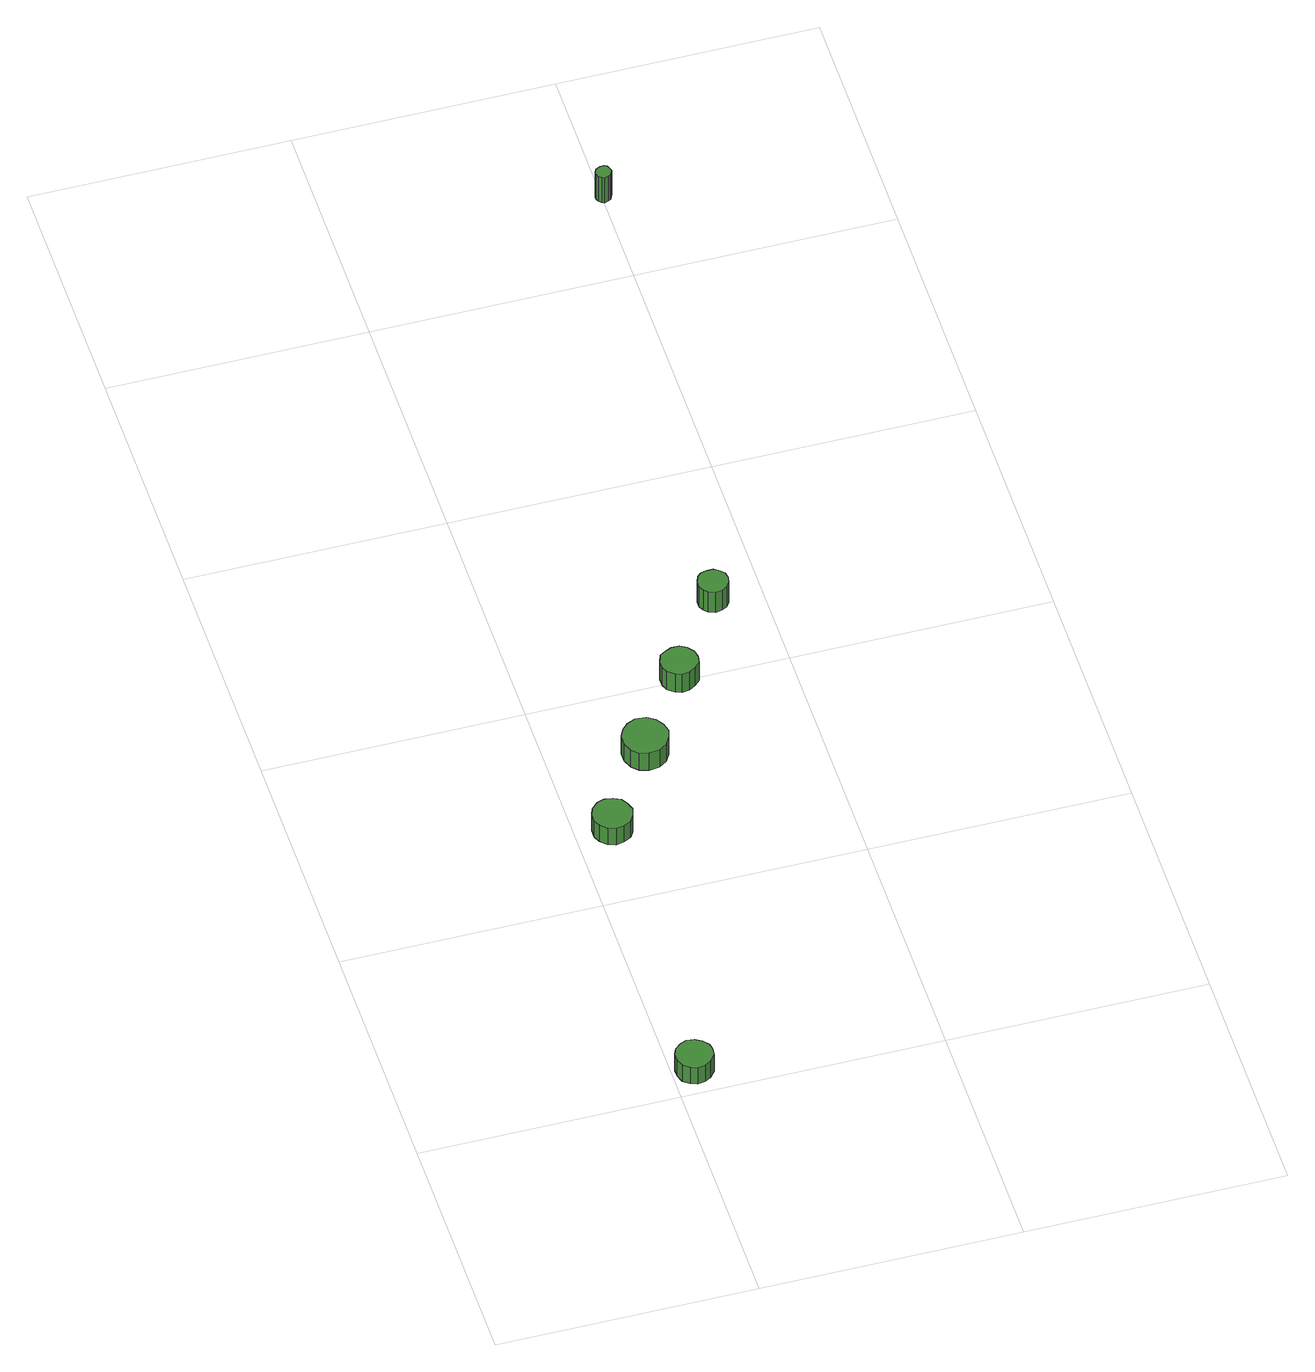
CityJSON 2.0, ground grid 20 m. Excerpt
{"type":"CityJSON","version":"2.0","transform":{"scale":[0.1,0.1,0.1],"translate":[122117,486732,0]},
"CityObjects":{
"tree1":{"type":"SolitaryVegetationObject","attributes":{"function":"something"},"geometry":[{"type":"MultiSurface","lod":"1","boundaries":[[[0,1,2,3,4,5,6,7,8,9,10,11,12,13,14]],[[15,16,17,18,19,20,21,22,23,24,25,26,27,28,29]],[[0,29,28,1]],[[1,28,27,2]],[[2,27,26,3]],[[3,26,25,4]],[[4,25,24,5]],[[5,24,23,6]],[[6,23,22,7]],[[7,22,21,8]],[[8,21,20,9]],[[9,20,19,10]],[[10,19,18,11]],[[11,18,17,12]],[[12,17,16,13]],[[13,16,15,14]],[[14,15,29,0]]]}]},
"tree2":{"type":"SolitaryVegetationObject","attributes":{"function":"something"},"geometry":[{"type":"MultiSurface","lod":"1","boundaries":[[[30,31,32,33,34,35,36,37,38,39,40,41,42,43,44]],[[45,46,47,48,49,50,51,52,53,54,55,56,57,58,59]],[[30,59,58,31]],[[31,58,57,32]],[[32,57,56,33]],[[33,56,55,34]],[[34,55,54,35]],[[35,54,53,36]],[[36,53,52,37]],[[37,52,51,38]],[[38,51,50,39]],[[39,50,49,40]],[[40,49,48,41]],[[41,48,47,42]],[[42,47,46,43]],[[43,46,45,44]],[[44,45,59,30]]]}]},
"tree3":{"type":"SolitaryVegetationObject","attributes":{"function":"something"},"geometry":[{"type":"MultiSurface","lod":"1","boundaries":[[[60,61,62,63,64,65,66,67,68,69,70,71,72,73,74]],[[75,76,77,78,79,80,81,82,83,84,85,86,87,88,89]],[[60,89,88,61]],[[61,88,87,62]],[[62,87,86,63]],[[63,86,85,64]],[[64,85,84,65]],[[65,84,83,66]],[[66,83,82,67]],[[67,82,81,68]],[[68,81,80,69]],[[69,80,79,70]],[[70,79,78,71]],[[71,78,77,72]],[[72,77,76,73]],[[73,76,75,74]],[[74,75,89,60]]]}]},
"tree4":{"type":"SolitaryVegetationObject","attributes":{"function":"something"},"geometry":[{"type":"MultiSurface","lod":"1","boundaries":[[[90,91,92,93,94,95,96,97,98,99,100,101,102,103,104]],[[105,106,107,108,109,110,111,112,113,114,115,116,117,118,119]],[[90,119,118,91]],[[91,118,117,92]],[[92,117,116,93]],[[93,116,115,94]],[[94,115,114,95]],[[95,114,113,96]],[[96,113,112,97]],[[97,112,111,98]],[[98,111,110,99]],[[99,110,109,100]],[[100,109,108,101]],[[101,108,107,102]],[[102,107,106,103]],[[103,106,105,104]],[[104,105,119,90]]]}]},
"tree5":{"type":"SolitaryVegetationObject","attributes":{"function":"something"}},
"tree6":{"type":"SolitaryVegetationObject","attributes":{"function":"something"},"geometry":[{"type":"MultiSurface","lod":"1","boundaries":[[[120,121,122,123,124,125,126,127,128,129,130,131,132,133,134]],[[135,136,137,138,139,140,141,142,143,144,145,146,147,148,149]],[[120,149,148,121]],[[121,148,147,122]],[[122,147,146,123]],[[123,146,145,124]],[[124,145,144,125]],[[125,144,143,126]],[[126,143,142,127]],[[127,142,141,128]],[[128,141,140,129]],[[129,140,139,130]],[[130,139,138,131]],[[131,138,137,132]],[[132,137,136,133]],[[133,136,135,134]],[[134,135,149,120]]]}]},
"tree7":{"type":"SolitaryVegetationObject","attributes":{"function":"something"}},
"tree8":{"type":"SolitaryVegetationObject","attributes":{"function":"something"}},
"tree9":{"type":"SolitaryVegetationObject","attributes":{"function":"something"}},
"tree10":{"type":"SolitaryVegetationObject","attributes":{"function":"something"}},
"tree11":{"type":"SolitaryVegetationObject","attributes":{"function":"something"}},
"tree12":{"type":"SolitaryVegetationObject","attributes":{"function":"something"},"geometry":[{"type":"MultiSurface","lod":"1","boundaries":[[[150,151,152,153,154,155,156,157,158,159,160,161,162,163,164]],[[165,166,167,168,169,170,171,172,173,174,175,176,177,178,179]],[[150,179,178,151]],[[151,178,177,152]],[[152,177,176,153]],[[153,176,175,154]],[[154,175,174,155]],[[155,174,173,156]],[[156,173,172,157]],[[157,172,171,158]],[[158,171,170,159]],[[159,170,169,160]],[[160,169,168,161]],[[161,168,167,162]],[[162,167,166,163]],[[163,166,165,164]],[[164,165,179,150]]]}]}
},
"vertices":[
[31,24,17],[30,29,17],[26,34,17],[21,37,17],[15,38,17],[10,36,17],[5,32,17],[3,27,17],[3,21,17],[5,15,17],[10,11,17],[15,9,17],[21,10,17],[26,13,17],[30,18,17],[30,18,0],[26,13,0],[21,10,0],[15,9,0],[10,11,0],[5,15,0],[3,21,0],[3,27,0],[5,32,0],[10,36,0],[15,38,0],[21,37,0],[26,34,0],[30,29,0],[31,24,0],
[43,271,18],[41,277,18],[38,282,18],[32,285,18],[26,286,18],[20,284,18],[15,279,18],[13,274,18],[13,267,18],[15,262,18],[20,257,18],[26,255,18],[32,256,18],[38,259,18],[41,264,18],[41,264,1],[38,259,1],[32,256,1],[26,255,1],[20,257,1],[15,262,1],[13,267,1],[13,274,1],[15,279,1],[20,284,1],[26,286,1],[32,285,1],[38,282,1],[41,277,1],[43,271,1],
[90,337,20],[88,344,20],[84,350,20],[78,354,20],[70,355,20],[63,352,20],[58,347,20],[55,341,20],[55,333,20],[58,326,20],[63,321,20],[70,319,20],[78,320,20],[84,324,20],[88,330,20],[88,330,2],[84,324,2],[78,320,2],[70,319,2],[63,321,2],[58,326,2],[55,333,2],[55,341,2],[58,347,2],[63,352,2],[70,355,2],[78,354,2],[84,350,2],[88,344,2],[90,337,2],
[131,401,21],[130,407,21],[126,412,21],[121,415,21],[115,415,21],[110,413,21],[105,410,21],[103,404,21],[103,398,21],[105,393,21],[110,389,21],[115,387,21],[121,388,21],[126,391,21],[130,395,21],[130,395,2],[126,391,2],[121,388,2],[115,387,2],[110,389,2],[105,393,2],[103,398,2],[103,404,2],[105,410,2],[110,413,2],[115,415,2],[121,415,2],[126,412,2],[130,407,2],[131,401,2],
[174,469,23],[173,474,23],[170,477,23],[166,480,23],[161,480,23],[156,479,23],[153,476,23],[151,471,23],[151,466,23],[153,462,23],[156,459,23],[161,457,23],[166,458,23],[170,460,23],[173,464,23],[173,464,2],[170,460,2],[166,458,2],[161,457,2],[156,459,2],[153,462,2],[151,466,2],[151,471,2],[153,476,2],[156,479,2],[161,480,2],[166,480,2],[170,477,2],[173,474,2],[174,469,2],
[207,880,28],[206,883,28],[205,885,28],[203,886,28],[200,886,28],[198,885,28],[196,884,28],[195,881,28],[195,879,28],[196,877,28],[198,875,28],[200,874,28],[203,875,28],[205,876,28],[206,878,28],[206,878,2],[205,876,2],[203,875,2],[200,874,2],[198,875,2],[196,877,2],[195,879,2],[195,881,2],[196,884,2],[198,885,2],[200,886,2],[203,886,2],[205,885,2],[206,883,2],[207,880,2]
]}
